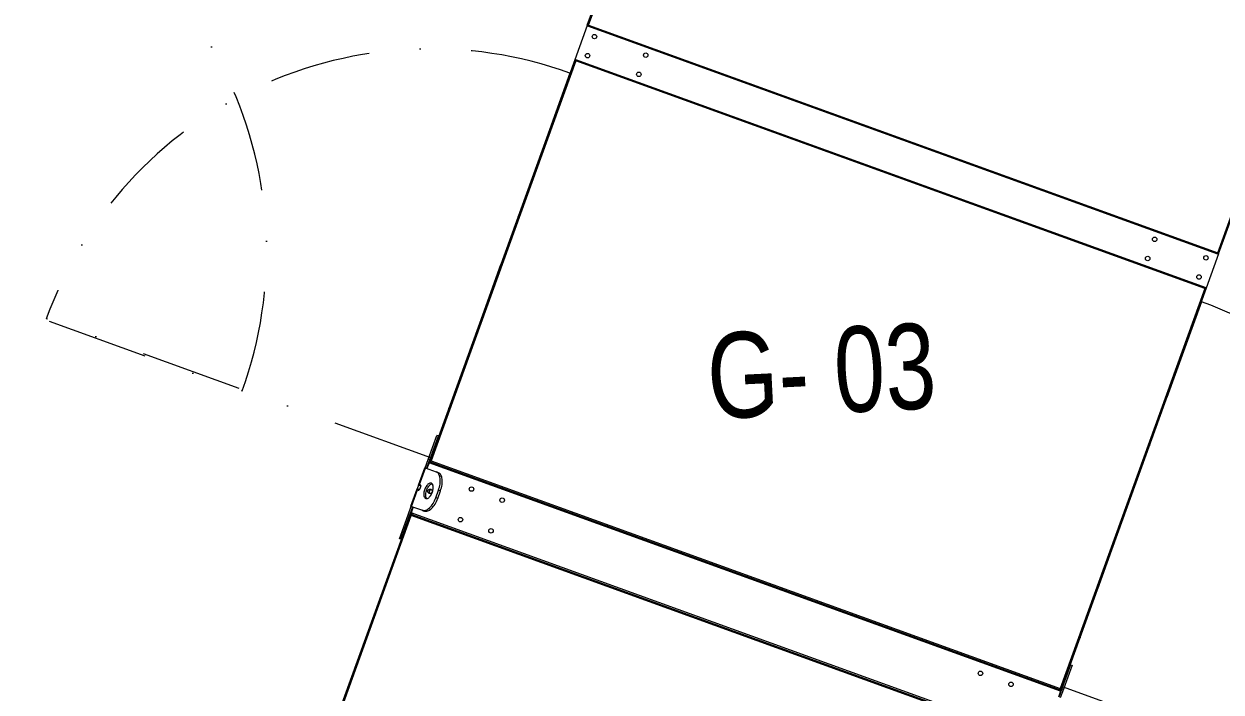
# Model space of a CAD drawing. Header units: metres. Extents: x -17822 to 152406, y -4219 to 19791.
# Drawn here: x 117712.3 to 118006.5, y 6001.2 to 6165.3 of the extents above; entities that cross this region are included whole.
import ezdxf

# ---------------------------------------------------------------- set-up
doc = ezdxf.new("R2010")
doc.units = ezdxf.units.M
doc.header["$LTSCALE"] = 100
doc.header["$MEASUREMENT"] = 0
doc.linetypes.add('DASHDOT', pattern=[1, 0.5, -0.25, 0, -0.25])
doc.linetypes.add('DASHDOT2', pattern=[0.5, 0.25, -0.125, 0, -0.125])
doc.layers.get('0').update_dxf_attribs({"color": 9, "lineweight": 9})
doc.layers.add('TEKSAN', color=7, linetype='Continuous', lineweight=9)
doc.layers.add('Ölçü', color=9, linetype='Continuous', lineweight=9)
doc.styles.add('CENTURY', font='GOTHIC.TTF', dxfattribs={"width": 0.8})

# ---------------------------------------------------------------- blocks, each defined once
blk = doc.blocks.new('K500H165_üst')
at = {"color": 7, "linetype": 'Continuous', "lineweight": 15}
for p, q in [((-155.86, 82.5), (-260.64, 82.5)), ((-155.86, 82.5), (-155.86, 82.35)), ((-155.86, 82.5), (-155.84, 82.5)), ((-155.82, 82.5), (-155.84, 82.5)), ((-155.82, 82.5), (-146.88, 82.5)), ((-155.82, 82.5), (-155.82, 82.34)), ((-146.86, 82.5), (-146.88, 82.5)), ((-146.88, 82.5), (-146.88, 82.34)), ((-146.84, 82.5), (-146.86, 82.5)), ((-146.84, 82.5), (-146.84, 82.35)), ((-146.84, 82.5), (-42.06, 82.5)), ((-48.55, 82.6), (-48.55, 83)), ((-48.55, 83), (-42.3, 83)), ((-48.55, 82.6), (-42.3, 82.6)), ((-48.55, 82.6), (-48.55, 82.5)), ((-42.3, 82.6), (-42.3, 83)), ((-42.3, 83), (-40.05, 83)), ((-42.3, 82.6), (-40.05, 82.6)), ((-42.06, 82.5), (-41.89, 82.5)), ((-42.06, 82.5), (-42.06, 82.35)), ((-41.89, 82.5), (-41.89, 82.25)), ((-41.89, 82.5), (-41.76, 82.5)), ((-41.76, 82.5), (-41.76, 82.25)), ((-41.57, 82.5), (-41.76, 82.5)), ((-41.57, 82.5), (-41.57, -82.5)), ((-41.57, 82.5), (-40.05, 82.5)), ((-28.53, 82.5), (-28.53, -82.5)), ((-156, 82.2), (-260.5, 82.2)), ((-156, -82.2), (-156, 82.2)), ((-155.84, 82.25), (-155.95, 82.25)), ((-155.88, 82.33), (-155.88, 82.32)), ((-155.7, 82.34), (-155.85, 82.34)), ((-155.84, 82.34), (-155.84, 82.25)), ((-155.7, 82.34), (-155.7, -82.34)), ((-147, -82.34), (-147, 82.34)), ((-147, 82.34), (-146.85, 82.34)), ((-146.82, 82.32), (-146.82, 82.33)), ((-146.7, 82.2), (-42.2, 82.2)), ((-146.7, 82.2), (-146.7, -82.2)), ((-42.2, -82.2), (-42.2, 82.2)), ((-41.9, 82.34), (-42.05, 82.34)), ((-41.9, -82.34), (-41.9, 82.34)), ((-41.76, 82.25), (-41.9, 82.25)), ((-28.2, -82.33), (-28.2, 82.33)), ((-27.9, 82.2), (-27.9, -82.2)), ((-36.05, -77.53), (-36.05, -78.05)), ((-34.05, -77.53), (-36.05, -77.53)), ((-34.05, -78.05), (-36.05, -78.05)), ((-34.05, -77.53), (-34.05, -78.05)), ((-156, -82.2), (-260.5, -82.2)), ((-155.88, -82.32), (-155.88, -82.33)), ((-155.86, -82.5), (-155.86, -82.35)), ((-155.7, -82.34), (-155.85, -82.34)), ((-155.82, -82.34), (-155.82, -82.5)), ((-147, -82.34), (-146.85, -82.34)), ((-146.88, -82.34), (-146.88, -82.5)), ((-146.86, -82.34), (-146.86, -82.25)), ((-146.84, -82.5), (-146.84, -82.35)), ((-146.82, -82.33), (-146.82, -82.32)), ((-146.7, -82.2), (-42.2, -82.2)), ((-42.06, -82.5), (-42.06, -82.35)), ((-41.9, -82.34), (-42.05, -82.34)), ((-41.9, -82.25), (-41.76, -82.25)), ((-41.89, -82.25), (-41.89, -82.5)), ((-41.76, -82.25), (-41.76, -82.5)), ((-40.05, -79.53), (-40.05, -80.05)), ((-40.05, -80.05), (-40.05, -82.89)), ((-34.69, -80), (-35.41, -80)), ((-30.05, -79.53), (-30.05, -80.05)), ((-30.05, -82.89), (-30.05, -80.05)), ((-28.34, -82.25), (-28.2, -82.25)), ((-28.34, -82.5), (-28.34, -82.25)), ((-28.21, -82.5), (-28.21, -82.25)), ((-28.2, -82.33), (-28.05, -82.33)), ((-28.03, -82.5), (-28.03, -82.35)), ((43.85, -82.2), (-27.9, -82.2)), ((-155.86, -82.5), (-260.64, -82.5)), ((-155.86, -82.5), (-155.84, -82.5)), ((-155.84, -82.5), (-155.82, -82.5)), ((-155.82, -82.5), (-146.88, -82.5)), ((-146.88, -82.5), (-146.86, -82.5)), ((-146.84, -82.5), (-146.86, -82.5)), ((-146.84, -82.5), (-42.06, -82.5)), ((-48.55, -82.5), (-48.55, -82.6)), ((-48.55, -82.6), (-48.55, -83)), ((-42.3, -82.6), (-48.55, -82.6)), ((-42.3, -83), (-48.55, -83)), ((-42.3, -82.6), (-42.3, -83)), ((-40.05, -82.6), (-42.3, -82.6)), ((-40.05, -83), (-42.3, -83)), ((-41.89, -82.5), (-42.06, -82.5)), ((-41.89, -82.5), (-41.76, -82.5)), ((-41.76, -82.5), (-41.57, -82.5)), ((-41.57, -82.5), (-40.05, -82.5)), ((-35.75, -82.89), (-40.05, -82.89)), ((-40.05, -83.1), (-40.05, -82.89)), ((-35.52, -83.1), (-40.05, -83.1)), ((-35.75, -82.75), (-35.75, -82.89)), ((-35.75, -82.89), (-35.75, -82.96)), ((-35.54, -82.5), (-34.56, -82.5)), ((-35.52, -83.1), (-35.52, -82.5)), ((-35.52, -83.1), (-34.58, -83.1)), ((-34.58, -82.5), (-34.58, -83.1)), ((-30.05, -83.1), (-34.58, -83.1)), ((-34.35, -82.89), (-34.35, -82.75)), ((-30.05, -82.89), (-34.35, -82.89)), ((-34.35, -82.96), (-34.35, -82.89)), ((-30.05, -82.5), (-28.53, -82.5)), ((-27.8, -82.6), (-30.05, -82.6)), ((-30.05, -82.89), (-30.05, -83.1)), ((-27.8, -83), (-30.05, -83)), ((-28.53, -82.5), (-28.34, -82.5)), ((-28.21, -82.5), (-28.34, -82.5)), ((-28.03, -82.5), (-28.21, -82.5)), ((43.98, -82.5), (-28.03, -82.5)), ((-27.8, -82.6), (-27.8, -83)), ((-21.55, -82.6), (-27.8, -82.6)), ((-21.55, -83), (-27.8, -83)), ((-21.55, -82.6), (-21.55, -82.5)), ((-21.55, -82.6), (-21.55, -83))]:
    blk.add_line(p, q, dxfattribs=at)
at = {"color": 252, "linetype": 'DASHDOT2'}
for points in [[(-143.35, 82.5), (-42.85, 82.5), (-42.85, 183, 0.414214)], [(-143.35, -82.5), (-42.85, -82.5), (-42.85, -183, -0.414214)]]:
    blk.add_lwpolyline(points, format="xyb", close=True, dxfattribs=at)
at = {"color": 7, "linetype": 'Continuous', "lineweight": 15, "flags": 128}
for points in [[(-156, 82.2), (-156, 82.2)], [(-146.7, 82.2), (-146.7, 82.2)], [(-42.2, 82.2), (-42.2, 82.2)], [(-36.05, -77.53), (-36.44, -77.54), (-36.83, -77.57), (-37.21, -77.62), (-37.58, -77.68), (-37.94, -77.77), (-38.27, -77.87), (-38.59, -77.98), (-38.88, -78.12), (-39.14, -78.26), (-39.38, -78.42), (-39.58, -78.59), (-39.75, -78.76), (-39.88, -78.95), (-39.97, -79.14), (-40.03, -79.33), (-40.05, -79.53)], [(-36.05, -78.05), (-36.44, -78.06), (-36.83, -78.09), (-37.21, -78.14), (-37.58, -78.2), (-37.94, -78.29), (-38.27, -78.39), (-38.59, -78.5), (-38.88, -78.64), (-39.14, -78.78), (-39.38, -78.94), (-39.58, -79.11), (-39.75, -79.28), (-39.88, -79.47), (-39.97, -79.66), (-40.03, -79.85), (-40.05, -80.05)], [(-33.05, -80.3), (-33.07, -80.17), (-33.12, -80.04), (-33.21, -79.91), (-33.33, -79.79), (-33.48, -79.68), (-33.66, -79.58), (-33.86, -79.49), (-34.09, -79.42), (-34.33, -79.37), (-34.59, -79.33), (-34.85, -79.3), (-35.12, -79.3), (-35.38, -79.31), (-35.64, -79.34), (-35.89, -79.39), (-36.13, -79.46), (-36.34, -79.54), (-36.53, -79.63), (-36.7, -79.73), (-36.84, -79.85), (-36.94, -79.97), (-37.01, -80.1), (-37.05, -80.23), (-37.05, -80.37), (-37.01, -80.5), (-36.94, -80.63), (-36.84, -80.75), (-36.7, -80.87), (-36.53, -80.97), (-36.34, -81.06), (-36.13, -81.14), (-35.89, -81.21), (-35.64, -81.25), (-35.38, -81.29), (-35.12, -81.3), (-34.85, -81.29), (-34.59, -81.27), (-34.33, -81.23), (-34.09, -81.18), (-33.86, -81.1), (-33.66, -81.02), (-33.48, -80.92), (-33.33, -80.81), (-33.21, -80.69), (-33.12, -80.56), (-33.07, -80.43), (-33.05, -80.3)], [(-30.05, -79.53), (-30.07, -79.33), (-30.13, -79.14), (-30.22, -78.95), (-30.35, -78.76), (-30.52, -78.59), (-30.72, -78.42), (-30.96, -78.26), (-31.22, -78.12), (-31.51, -77.98), (-31.83, -77.87), (-32.16, -77.77), (-32.52, -77.68), (-32.89, -77.62), (-33.27, -77.57), (-33.66, -77.54), (-34.05, -77.53)], [(-30.05, -80.05), (-30.07, -79.85), (-30.13, -79.66), (-30.22, -79.47), (-30.35, -79.28), (-30.52, -79.11), (-30.72, -78.94), (-30.96, -78.78), (-31.22, -78.64), (-31.51, -78.5), (-31.83, -78.39), (-32.16, -78.29), (-32.52, -78.2), (-32.89, -78.14), (-33.27, -78.09), (-33.66, -78.06), (-34.05, -78.05)], [(-156, -82.2), (-156, -82.2)], [(-146.7, -82.2), (-146.7, -82.2)], [(-42.2, -82.2), (-42.2, -82.2)], [(-33.12, -80.04), (-33.12, -80.04), (-33.21, -80.17), (-33.33, -80.29), (-33.48, -80.4), (-33.66, -80.5), (-33.86, -80.58), (-34.09, -80.66), (-34.33, -80.71), (-34.59, -80.75), (-34.85, -80.77), (-35.12, -80.78), (-35.38, -80.77), (-35.64, -80.73), (-35.89, -80.69), (-36.13, -80.62), (-36.34, -80.54), (-36.53, -80.45), (-36.7, -80.35), (-36.84, -80.23), (-36.94, -80.11), (-36.98, -80.04)], [(-30, -79.9), (-30.02, -79.76), (-30.05, -79.67)], [(-30.05, -80.13), (-30.02, -80.04), (-30, -79.9)], [(-27.9, -82.2), (-27.9, -82.2)], [(-34.35, -82.75), (-34.37, -82.67), (-34.42, -82.6), (-34.5, -82.53), (-34.61, -82.48), (-34.75, -82.43), (-34.89, -82.41), (-35.05, -82.4), (-35.21, -82.41), (-35.35, -82.43), (-35.49, -82.48), (-35.6, -82.53), (-35.68, -82.6), (-35.73, -82.67), (-35.75, -82.75)]]:
    blk.add_lwpolyline(points, dxfattribs=at)
at = {"color": 7, "linetype": 'Continuous', "lineweight": 15}
for centre in [(-153.85, 79.9), (-148.85, 79.9), (-39.05, 70.5), (-153.85, 66.5), (-148.85, 66.5), (-39.05, 62.5), (-39.05, -62.5), (-31.05, -62.5), (-153.85, -66.5), (-148.85, -66.5), (-39.05, -70.5), (-31.05, -70.5), (-153.85, -79.9), (-148.85, -79.9), (-35.05, -79.9)]:
    blk.add_circle(centre, 0.55, dxfattribs=at)
for centre, radius, start, end in [((-39.55, -79.9), 0.55, 155.38, 204.62), ((-35.05, -79.4), 0.7, 218.6822, 321.3178)]:
    blk.add_arc(centre, radius, start, end, dxfattribs=at)
for points, knots in [([(-155.86, 82.5), (-155.86, 82.5), (-155.86, 82.49), (-155.87, 82.47), (-155.89, 82.43), (-155.91, 82.39), (-155.95, 82.31), (-155.98, 82.24), (-156, 82.2)], [0, 0, 0, 0, 0.153179, 0.293503, 0.421613, 0.538092, 0.713617, 1, 1, 1, 1]), ([(-146.7, 82.2), (-146.72, 82.24), (-146.75, 82.31), (-146.79, 82.38), (-146.81, 82.43), (-146.83, 82.47), (-146.84, 82.49), (-146.84, 82.5), (-146.84, 82.5)], [0, 0, 0, 0, 0.265317, 0.463009, 0.576158, 0.702987, 0.844133, 1, 1, 1, 1]), ([(-42.06, 82.5), (-42.06, 82.5), (-42.06, 82.49), (-42.08, 82.44), (-42.11, 82.37), (-42.16, 82.29), (-42.19, 82.23), (-42.2, 82.2)], [0, 0, 0, 0, 0.196064, 0.392161, 0.589984, 0.796038, 1, 1, 1, 1]), ([(-155.86, 82.35), (-155.86, 82.35), (-155.86, 82.35), (-155.87, 82.33), (-155.89, 82.32), (-155.91, 82.29), (-155.95, 82.26), (-155.98, 82.22), (-156, 82.2)], [0, 0, 0, 0, 0.136493, 0.264111, 0.384399, 0.499493, 0.685703, 1, 1, 1, 1]), ([(-156, 82.2), (-155.96, 82.22), (-155.89, 82.26), (-155.79, 82.3), (-155.73, 82.33), (-155.7, 82.34), (-155.7, 82.34), (-155.7, 82.34)], [0, 0, 0, 0, 0.252699, 0.503328, 0.726635, 0.927891, 1, 1, 1, 1]), ([(-156, 82.2), (-155.98, 82.22), (-155.94, 82.26), (-155.89, 82.31), (-155.86, 82.33), (-155.85, 82.34), (-155.85, 82.34), (-155.85, 82.34)], [0, 0, 0, 0, 0.343073, 0.552486, 0.764063, 0.944231, 1, 1, 1, 1]), ([(-147, 82.34), (-147, 82.34), (-146.99, 82.34), (-146.94, 82.32), (-146.87, 82.29), (-146.79, 82.24), (-146.73, 82.21), (-146.7, 82.2)], [0, 0, 0, 0, 0.196063, 0.392161, 0.589982, 0.796036, 1, 1, 1, 1]), ([(-146.85, 82.34), (-146.85, 82.34), (-146.85, 82.34), (-146.83, 82.32), (-146.79, 82.29), (-146.75, 82.25), (-146.72, 82.22), (-146.7, 82.2)], [0, 0, 0, 0, 0.160614, 0.320986, 0.486605, 0.749065, 1, 1, 1, 1]), ([(-146.7, 82.2), (-146.72, 82.22), (-146.75, 82.25), (-146.79, 82.29), (-146.81, 82.32), (-146.83, 82.33), (-146.84, 82.35), (-146.84, 82.35), (-146.84, 82.35)], [0, 0, 0, 0, 0.293439, 0.501935, 0.613243, 0.732275, 0.860737, 1, 1, 1, 1]), ([(-42.06, 82.35), (-42.06, 82.35), (-42.06, 82.35), (-42.08, 82.33), (-42.11, 82.29), (-42.15, 82.25), (-42.18, 82.22), (-42.2, 82.2)], [0, 0, 0, 0, 0.160612, 0.321055, 0.486623, 0.749074, 1, 1, 1, 1]), ([(-42.2, 82.2), (-42.16, 82.22), (-42.09, 82.25), (-42.02, 82.29), (-41.97, 82.31), (-41.93, 82.33), (-41.91, 82.34), (-41.9, 82.34), (-41.9, 82.34)], [0, 0, 0, 0, 0.265312, 0.463008, 0.57616, 0.702985, 0.844132, 1, 1, 1, 1]), ([(-42.2, 82.2), (-42.18, 82.22), (-42.15, 82.25), (-42.11, 82.29), (-42.08, 82.31), (-42.07, 82.33), (-42.05, 82.34), (-42.05, 82.34), (-42.05, 82.34)], [0, 0, 0, 0, 0.2934379, 0.5019369, 0.6132422, 0.7322724, 0.8607348, 1, 1, 1, 1]), ([(-155.7, -82.34), (-155.7, -82.34), (-155.71, -82.34), (-155.76, -82.32), (-155.83, -82.29), (-155.91, -82.24), (-155.97, -82.21), (-156, -82.2)], [0, 0, 0, 0, 0.196063, 0.392163, 0.589989, 0.796043, 1, 1, 1, 1]), ([(-156, -82.2), (-155.98, -82.24), (-155.95, -82.31), (-155.91, -82.38), (-155.89, -82.43), (-155.87, -82.47), (-155.86, -82.49), (-155.86, -82.5), (-155.86, -82.5)], [0, 0, 0, 0, 0.265315, 0.463012, 0.576156, 0.702983, 0.84413, 1, 1, 1, 1]), ([(-156, -82.2), (-155.98, -82.22), (-155.95, -82.25), (-155.91, -82.29), (-155.89, -82.32), (-155.87, -82.33), (-155.86, -82.35), (-155.86, -82.35), (-155.86, -82.35)], [0, 0, 0, 0, 0.293441, 0.501928, 0.613232, 0.732273, 0.860737, 1, 1, 1, 1]), ([(-155.85, -82.34), (-155.85, -82.34), (-155.85, -82.34), (-155.87, -82.32), (-155.91, -82.29), (-155.95, -82.25), (-155.98, -82.22), (-156, -82.2)], [0, 0, 0, 0, 0.160617, 0.320993, 0.486619, 0.749065, 1, 1, 1, 1]), ([(-146.7, -82.2), (-146.74, -82.22), (-146.81, -82.26), (-146.91, -82.3), (-146.97, -82.33), (-147, -82.34), (-147, -82.34), (-147, -82.34)], [0, 0, 0, 0, 0.2527, 0.503327, 0.726634, 0.927892, 1, 1, 1, 1]), ([(-146.7, -82.2), (-146.72, -82.22), (-146.76, -82.26), (-146.81, -82.31), (-146.84, -82.33), (-146.85, -82.34), (-146.85, -82.34), (-146.85, -82.34)], [0, 0, 0, 0, 0.343064, 0.552492, 0.764063, 0.944231, 1, 1, 1, 1]), ([(-146.84, -82.35), (-146.84, -82.35), (-146.84, -82.35), (-146.83, -82.33), (-146.81, -82.32), (-146.79, -82.29), (-146.75, -82.26), (-146.72, -82.22), (-146.7, -82.2)], [0, 0, 0, 0, 0.13649, 0.264107, 0.384404, 0.499505, 0.685719, 1, 1, 1, 1]), ([(-146.84, -82.5), (-146.84, -82.5), (-146.84, -82.49), (-146.83, -82.47), (-146.81, -82.43), (-146.79, -82.39), (-146.75, -82.31), (-146.72, -82.24), (-146.7, -82.2)], [0, 0, 0, 0, 0.153179, 0.293509, 0.421619, 0.538092, 0.713618, 1, 1, 1, 1]), ([(-41.9, -82.34), (-41.9, -82.34), (-41.91, -82.34), (-41.96, -82.32), (-42.03, -82.29), (-42.11, -82.24), (-42.17, -82.21), (-42.2, -82.2)], [0, 0, 0, 0, 0.1960628, 0.3921639, 0.5899928, 0.7960429, 1, 1, 1, 1]), ([(-42.05, -82.34), (-42.05, -82.34), (-42.05, -82.34), (-42.07, -82.32), (-42.11, -82.29), (-42.15, -82.25), (-42.18, -82.22), (-42.2, -82.2)], [0, 0, 0, 0, 0.160618, 0.320991, 0.486619, 0.74907, 1, 1, 1, 1]), ([(-42.2, -82.2), (-42.18, -82.22), (-42.15, -82.25), (-42.11, -82.29), (-42.09, -82.32), (-42.07, -82.34), (-42.06, -82.35), (-42.06, -82.35), (-42.06, -82.35)], [0, 0, 0, 0, 0.297005, 0.499558, 0.626091, 0.749943, 0.873806, 1, 1, 1, 1]), ([(-42.2, -82.2), (-42.18, -82.24), (-42.15, -82.31), (-42.11, -82.39), (-42.09, -82.44), (-42.07, -82.47), (-42.06, -82.5), (-42.06, -82.5), (-42.06, -82.5)], [0, 0, 0, 0, 0.270145, 0.461588, 0.58911, 0.720788, 0.85747, 1, 1, 1, 1]), ([(-27.9, -82.2), (-27.94, -82.22), (-28.01, -82.25), (-28.11, -82.3), (-28.17, -82.32), (-28.2, -82.33), (-28.2, -82.33), (-28.2, -82.33)], [0, 0, 0, 0, 0.2508768, 0.5000212, 0.7244405, 0.9223311, 1, 1, 1, 1]), ([(-27.9, -82.2), (-27.92, -82.22), (-27.96, -82.26), (-28, -82.3), (-28.03, -82.32), (-28.05, -82.33), (-28.05, -82.33), (-28.05, -82.33)], [0, 0, 0, 0, 0.3379555, 0.5473235, 0.7176613, 0.8885571, 1, 1, 1, 1]), ([(-28.03, -82.35), (-28.03, -82.35), (-28.03, -82.35), (-28.02, -82.34), (-28.01, -82.32), (-27.99, -82.29), (-27.95, -82.25), (-27.92, -82.22), (-27.9, -82.2)], [0, 0, 0, 0, 0.127651, 0.251609, 0.374867, 0.500347, 0.704262, 1, 1, 1, 1]), ([(-28.03, -82.5), (-28.03, -82.5), (-28.03, -82.5), (-28.02, -82.47), (-28.01, -82.44), (-27.99, -82.39), (-27.95, -82.31), (-27.92, -82.24), (-27.9, -82.2)], [0, 0, 0, 0, 0.143495, 0.280657, 0.412356, 0.539499, 0.732412, 1, 1, 1, 1]), ([(-35.75, -82.96), (-35.75, -82.98), (-35.74, -83.01), (-35.72, -83.05), (-35.68, -83.08), (-35.62, -83.1), (-35.55, -83.1), (-35.52, -83.1)], [0, 0, 0, 0, 0.191438, 0.369479, 0.536142, 0.747928, 1, 1, 1, 1]), ([(-34.58, -83.1), (-34.55, -83.1), (-34.48, -83.1), (-34.41, -83.08), (-34.37, -83.04), (-34.36, -82.99), (-34.35, -82.96)], [0, 0, 0, 0, 0.238089, 0.464649, 0.702487, 1, 1, 1, 1])]:
    blk.add_open_spline(points, degree=3, knots=knots, dxfattribs=at)

msp = doc.modelspace()

# ---------------------------------------------------------------- block references
at = {"layer": 'TEKSAN', "rotation": 250.1125129141476}
for p in [(117579.23, 6097.15), (117875.27, 5990.38)]:
    msp.add_blockref('K500H165_üst', p, dxfattribs=at)

# ---------------------------------------------------------------- texts
at = {"layer": 'Ölçü', "color": 1, "linetype": 'DASHDOT', "style": 'CENTURY', "width": 0.8}
msp.add_text('G- 03', height=21, rotation=2.8237, dxfattribs=at).set_placement((117880.71, 6068.25))

doc.saveas('drawing.dxf')
